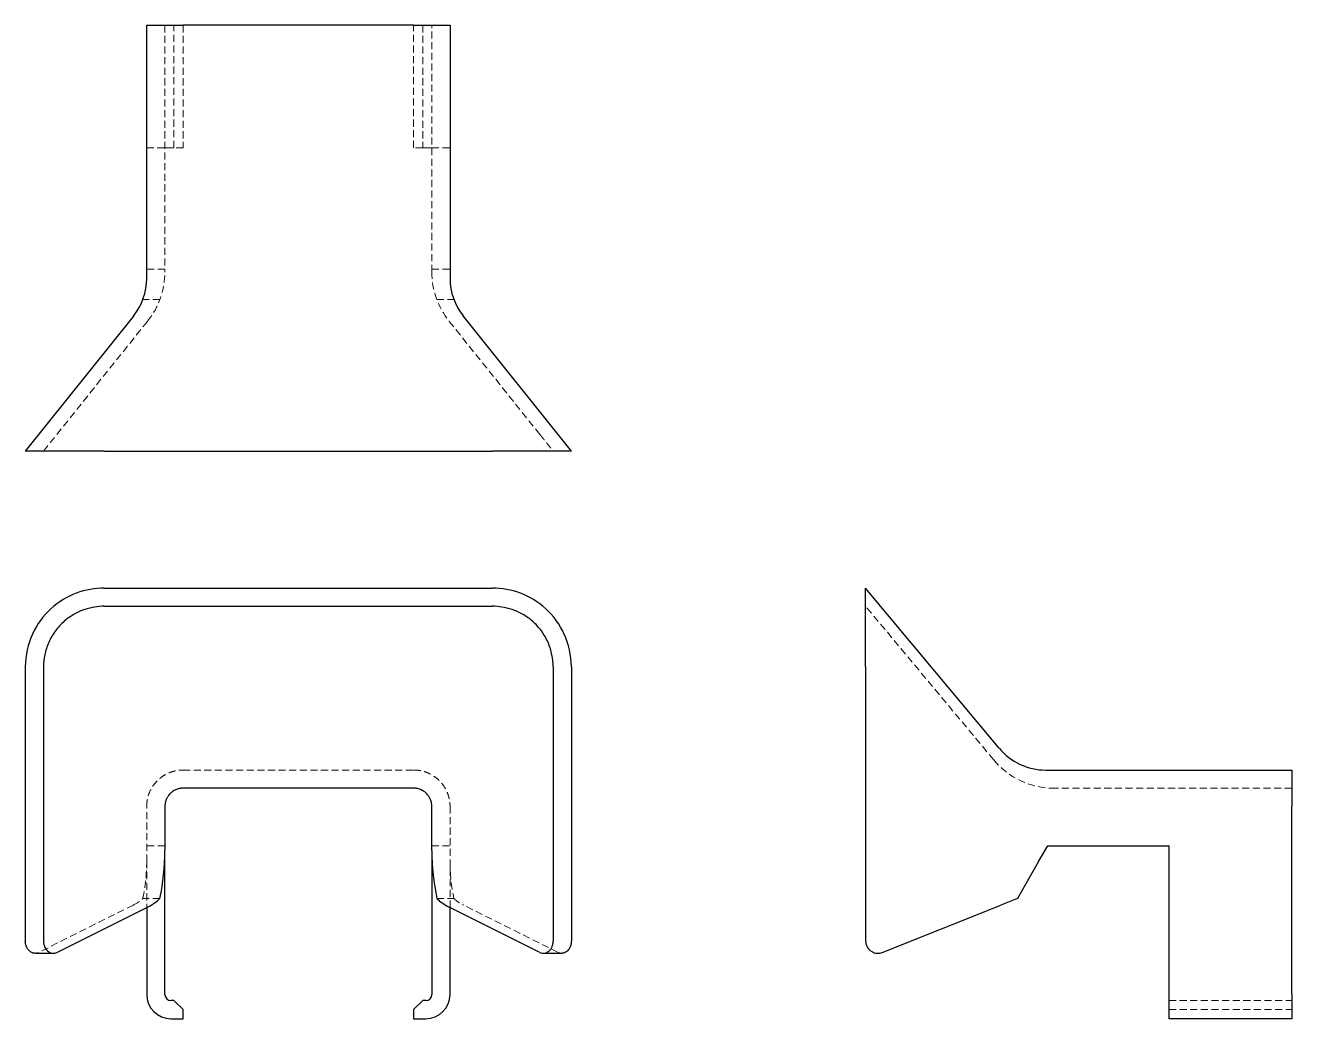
# Model space of a CAD drawing. Header units: millimetres. Extents: x 34 to 261, y 18 to 196.
import ezdxf

# ---------------------------------------------------------------- set-up
doc = ezdxf.new("R2010")
doc.units = ezdxf.units.MM
doc.linetypes.add('HIDDEN', pattern=[1.905, 1.27, -0.635])

msp = doc.modelspace()

# ---------------------------------------------------------------- linework, layer by layer
at = {"color": 7, "linetype": 'Continuous', "lineweight": 25}
for p, q in [((55.6, 196.26), (62.14, 196.26)), ((55.6, 150.81), (55.6, 196.26)), ((103.55, 196.26), (62.14, 196.26)), ((103.55, 196.26), (110.09, 196.26)), ((110.09, 196.26), (110.09, 150.81)), ((53.21, 144), (33.8, 119.74)), ((131.88, 119.74), (112.44, 144.04)), ((47.97, 119.74), (117.72, 119.74)), ((47.97, 95.13), (117.72, 95.13)), ((208.72, 66.36), (184.74, 95.13)), ((47.97, 91.86), (117.72, 91.86)), ((33.8, 80.96), (33.8, 31.7)), ((37.07, 80.96), (37.07, 31.7)), ((128.62, 80.96), (128.62, 31.7)), ((131.88, 80.96), (131.88, 31.7)), ((184.74, 80.96), (184.74, 31.7)), ((217.09, 62.44), (261.26, 62.44)), ((261.26, 62.44), (261.26, 55.9)), ((103.55, 59.17), (62.14, 59.17)), ((58.87, 55.9), (58.87, 47.98)), ((106.82, 47.98), (106.82, 55.9)), ((261.26, 22.11), (261.26, 55.9)), ((58.87, 22.11), (58.87, 47.98)), ((106.82, 47.98), (106.82, 22.11)), ((215.81, 46), (217.44, 48.81)), ((217.44, 48.81), (239.23, 48.81)), ((239.23, 22.11), (239.23, 48.81)), ((215.81, 46), (211.99, 39.38)), ((211.99, 39.38), (209, 38.18)), ((39.46, 29.67), (55.76, 37.82)), ((55.6, 37.74), (55.6, 22.11)), ((126.22, 29.67), (109.92, 37.82)), ((110.09, 22.11), (110.09, 37.74)), ((187.73, 29.67), (209, 38.18)), ((35.54, 29.52), (38.81, 29.52)), ((126.87, 29.52), (130.14, 29.52)), ((60.5, 21.02), (59.96, 21.02)), ((62.14, 19.39), (60.5, 21.02)), ((105.18, 21.02), (103.55, 19.39)), ((105.73, 21.02), (105.18, 21.02)), ((239.23, 17.75), (239.23, 22.11)), ((261.26, 22.11), (261.26, 17.75)), ((62.14, 17.75), (62.14, 19.39)), ((103.55, 19.39), (103.55, 17.75)), ((59.96, 17.75), (62.14, 17.75)), ((103.55, 17.75), (105.73, 17.75)), ((261.26, 17.75), (239.23, 17.75))]:
    msp.add_line(p, q, dxfattribs=at)
at = {"color": 7, "linetype": 'HIDDEN', "lineweight": 18}
for p, q in [((58.87, 196.26), (58.87, 151.96)), ((60.5, 174.23), (60.5, 196.26)), ((62.14, 196.26), (62.14, 174.23)), ((103.55, 174.23), (103.55, 196.26)), ((105.18, 196.26), (105.18, 174.23)), ((106.82, 151.96), (106.82, 196.26)), ((55.6, 174.23), (58.87, 174.23)), ((59.96, 174.23), (58.87, 174.23)), ((60.5, 174.23), (59.96, 174.23)), ((62.14, 174.23), (60.5, 174.23)), ((105.18, 174.23), (103.55, 174.23)), ((105.73, 174.23), (105.18, 174.23)), ((106.82, 174.23), (105.73, 174.23)), ((106.82, 174.23), (110.09, 174.23)), ((58.87, 152.44), (55.6, 152.44)), ((106.82, 152.44), (110.09, 152.44)), ((57.97, 146.99), (54.91, 146.99)), ((107.72, 146.99), (110.78, 146.99)), ((39.46, 122.73), (55.76, 143.11)), ((126.22, 122.73), (109.92, 143.11)), ((207.74, 64.26), (184.74, 91.86)), ((62.14, 62.44), (103.55, 62.44)), ((261.26, 59.17), (218.62, 59.17)), ((55.6, 46), (55.6, 55.9)), ((110.09, 55.9), (110.09, 46)), ((58.87, 48.81), (55.6, 48.81)), ((106.82, 48.81), (110.09, 48.81)), ((55.6, 46), (55.6, 37.74)), ((110.09, 37.74), (110.09, 45.94)), ((57.97, 39.38), (54.91, 39.38)), ((107.72, 39.38), (110.78, 39.38)), ((53.21, 38.18), (36.19, 29.67)), ((129.49, 29.67), (112.48, 38.18)), ((36.19, 29.67), (35.54, 29.53)), ((130.14, 29.52), (129.49, 29.67)), ((239.23, 21.02), (261.26, 21.02)), ((239.23, 19.39), (261.26, 19.39))]:
    msp.add_line(p, q, dxfattribs=at)
at = {"color": 7, "linetype": 'HIDDEN', "lineweight": 18, "flags": 128}
for points in [[(55.6, 150.81), (55.6, 150.81)], [(58.87, 151.96), (58.87, 151.96)], [(106.82, 151.96), (106.82, 151.96)], [(110.09, 150.81), (110.09, 150.81)], [(53.21, 144), (53.21, 144)], [(112.48, 144), (112.48, 144)], [(55.76, 143.11), (55.76, 143.11)], [(109.92, 143.11), (109.92, 143.11)], [(207.74, 64.26), (207.74, 64.26)], [(217.09, 62.44), (217.09, 62.44)], [(218.62, 59.17), (218.62, 59.17)]]:
    msp.add_lwpolyline(points, dxfattribs=at)
at = {"color": 7, "linetype": 'Continuous', "lineweight": 25}
for centre, radius, start, end in [((44.7, 150.81), 10.9, 321.3402, 0), ((120.99, 150.81), 10.9, 180, 218.6598), ((217.09, 73.33), 10.9, 219.8056, 270), ((59.96, 22.11), 4.36, 180, 270), ((59.96, 22.11), 1.09, 180, 270), ((105.73, 22.11), 1.09, 270, 0), ((105.73, 22.11), 4.36, 270, 0)]:
    msp.add_arc(centre, radius, start, end, dxfattribs=at)
at = {"color": 7, "linetype": 'HIDDEN', "lineweight": 18}
for centre, start, end in [((44.7, 151.96), 321.3402, 0), ((120.99, 151.96), 180, 218.6598), ((218.62, 73.33), 219.8056, 270)]:
    msp.add_arc(centre, 14.17, start, end, dxfattribs=at)
at = {"color": 7, "linetype": 'Continuous', "lineweight": 25}
for centre, major_axis, ratio, start_param, end_param in [((44.7, 47.98), (0, 24.54), 0.57735, 4.353984, 4.712389), ((120.99, 47.98), (0, 24.54), 0.57735, 1.570796, 1.929201), ((44.7, 41.36), (14.17, 0), 0.4, 5.608444, 5.92478), ((120.99, 41.36), (14.17, 0), 0.4, 3.499998, 3.816334)]:
    msp.add_ellipse(centre, major_axis=major_axis, ratio=ratio, start_param=start_param, end_param=end_param, dxfattribs=at)
at = {"color": 7, "linetype": 'HIDDEN', "lineweight": 18}
for centre, major_axis, ratio, start_param, end_param in [((44.7, 46), (0, 18.88), 0.57735, 4.353984, 4.712389), ((120.99, 46), (0, 18.88), 0.57735, 1.570796, 1.929201), ((44.7, 40.9), (10.9, 0), 0.4, 5.608444, 5.92478), ((120.99, 40.9), (10.9, 0), 0.4, 3.499998, 3.816334)]:
    msp.add_ellipse(centre, major_axis=major_axis, ratio=ratio, start_param=start_param, end_param=end_param, dxfattribs=at)
for points, knots in [([(37.07, 119.74), (37.07, 119.74), (37.09, 119.77), (37.19, 119.89), (37.25, 119.97), (37.49, 120.27), (37.71, 120.54), (38.06, 120.98), (38.19, 121.14), (38.44, 121.45), (38.57, 121.61), (38.83, 121.94), (38.96, 122.1), (39.21, 122.42), (39.34, 122.58), (39.46, 122.73)], [0, 0, 0, 0, 0.125, 0.125, 0.25, 0.25, 0.5, 0.5, 0.625, 0.625, 0.75, 0.75, 0.875, 0.875, 1, 1, 1, 1]), ([(126.22, 122.73), (126.35, 122.58), (126.47, 122.42), (126.73, 122.1), (126.86, 121.94), (127.12, 121.61), (127.25, 121.45), (127.5, 121.14), (127.62, 120.99), (127.86, 120.69), (127.97, 120.55), (128.18, 120.29), (128.27, 120.17), (128.43, 119.97), (128.5, 119.89), (128.59, 119.77), (128.62, 119.74), (128.62, 119.74)], [0, 0, 0, 0, 0.125, 0.125, 0.25, 0.25, 0.375, 0.375, 0.5, 0.5, 0.625, 0.625, 0.75, 0.75, 0.875, 0.875, 1, 1, 1, 1]), ([(55.6, 55.9), (55.6, 55.94), (55.6, 56.03), (55.6, 56.16), (55.61, 56.29), (55.62, 56.42), (55.63, 56.55), (55.65, 56.7), (55.67, 56.85), (55.69, 57), (55.74, 57.29), (55.85, 57.74), (56.12, 58.51), (56.6, 59.46), (57.41, 60.47), (58.41, 61.33), (59.38, 61.85), (60.2, 62.15), (60.73, 62.29), (61.16, 62.37), (61.48, 62.41), (61.81, 62.43), (62.03, 62.43), (62.14, 62.44)], [0, 0, 0, 0, 0.012294, 0.024645, 0.037107, 0.049732, 0.062567, 0.078046, 0.094046, 0.109779, 0.125442, 0.188696, 0.250986, 0.375842, 0.500267, 0.624979, 0.74921, 0.811682, 0.874405, 0.90589, 0.937068, 0.969722, 1, 1, 1, 1]), ([(103.55, 62.44), (103.6, 62.44), (103.71, 62.44), (103.87, 62.43), (104.04, 62.42), (104.22, 62.4), (104.42, 62.38), (104.63, 62.35), (104.99, 62.28), (105.48, 62.16), (106.3, 61.86), (107.27, 61.33), (108.28, 60.48), (109.08, 59.46), (109.56, 58.52), (109.83, 57.74), (109.94, 57.3), (109.99, 57), (110.02, 56.86), (110.04, 56.71), (110.06, 56.53), (110.07, 56.34), (110.09, 56.12), (110.09, 55.97), (110.09, 55.9)], [0, 0, 0, 0, 0.014867, 0.03026, 0.046223, 0.062794, 0.083438, 0.10421, 0.125116, 0.18785, 0.250365, 0.374657, 0.49946, 0.623765, 0.748516, 0.810608, 0.87368, 0.889376, 0.90514, 0.92136, 0.936604, 0.958165, 0.979214, 1, 1, 1, 1])]:
    msp.add_open_spline(points, degree=3, knots=knots, dxfattribs=at)
at = {"color": 7, "linetype": 'Continuous', "lineweight": 25}
for points in [[(47.97, 119.74), (46.3, 119.74), (42.89, 119.74), (38.21, 119.74), (34.74, 119.74), (33.8, 119.74), (33.8, 119.74)], [(131.88, 119.74), (131.88, 119.74), (130.95, 119.74), (127.48, 119.74), (122.8, 119.74), (119.38, 119.74), (117.72, 119.74)], [(47.97, 95.13), (46.3, 95.13), (42.89, 94.54), (38.21, 91.72), (34.74, 87.08), (33.8, 83.06), (33.8, 80.96)], [(131.88, 80.96), (131.88, 83.06), (130.95, 87.08), (127.48, 91.72), (122.8, 94.54), (119.38, 95.13), (117.72, 95.13)], [(184.74, 80.96), (184.74, 83.06), (184.74, 87.08), (184.74, 91.72), (184.74, 94.54), (184.74, 95.13), (184.74, 95.13)], [(47.97, 91.86), (47.43, 91.86), (46.3, 91.78), (44.48, 91.35), (42.59, 90.52), (40.75, 89.24), (39.13, 87.49), (37.91, 85.39), (37.21, 83.13), (37.07, 81.67), (37.07, 80.96)], [(128.62, 80.96), (128.62, 81.67), (128.48, 83.13), (127.77, 85.39), (126.56, 87.49), (124.94, 89.24), (123.1, 90.52), (121.21, 91.35), (119.39, 91.78), (118.26, 91.86), (117.72, 91.86)]]:
    msp.add_open_spline(points, degree=3, dxfattribs=at)
for points, knots in [([(62.14, 59.17), (62.11, 59.17), (62.07, 59.17), (61.99, 59.16), (61.92, 59.16), (61.85, 59.15), (61.78, 59.15), (61.7, 59.14), (61.59, 59.12), (61.4, 59.09), (61.11, 59.01), (60.74, 58.86), (60.34, 58.65), (59.95, 58.35), (59.59, 57.97), (59.27, 57.5), (59.08, 57.08), (58.98, 56.75), (58.93, 56.56), (58.91, 56.43), (58.9, 56.34), (58.89, 56.24), (58.88, 56.14), (58.87, 56.02), (58.87, 55.94), (58.87, 55.9)], [0, 0, 0, 0, 0.011947, 0.024009, 0.036295, 0.048906, 0.061935, 0.077548, 0.093146, 0.124183, 0.187401, 0.249265, 0.330633, 0.412639, 0.498398, 0.615766, 0.748718, 0.808994, 0.873452, 0.89672, 0.917556, 0.93612, 0.959138, 0.98012, 1, 1, 1, 1]), ([(106.82, 55.9), (106.82, 55.92), (106.82, 55.97), (106.82, 56.04), (106.81, 56.11), (106.81, 56.18), (106.8, 56.27), (106.78, 56.39), (106.76, 56.51), (106.74, 56.63), (106.71, 56.75), (106.67, 56.87), (106.59, 57.12), (106.42, 57.49), (106.07, 58.02), (105.57, 58.5), (105.03, 58.83), (104.58, 59.01), (104.3, 59.08), (104.1, 59.12), (103.99, 59.14), (103.88, 59.15), (103.74, 59.16), (103.61, 59.17), (103.55, 59.17)], [0, 0, 0, 0, 0.011735, 0.023707, 0.036136, 0.049218, 0.063122, 0.092035, 0.125956, 0.15886, 0.190694, 0.221475, 0.25122, 0.383615, 0.500586, 0.627416, 0.749172, 0.811015, 0.874235, 0.905525, 0.921269, 0.937021, 0.969404, 1, 1, 1, 1]), ([(35.54, 29.53), (35.53, 29.52), (35.28, 29.46), (34.83, 29.67), (34.3, 30.11), (33.97, 30.69), (33.82, 31.23), (33.81, 31.57), (33.8, 31.7)], [0, 0, 0, 0, 0.0141413, 0.3136079, 0.5524113, 0.7411991, 0.9001978, 1, 1, 1, 1]), ([(37.07, 31.7), (37.07, 31.49), (37.09, 31.28), (37.19, 30.89), (37.25, 30.71), (37.49, 30.22), (37.71, 29.98), (38.06, 29.72), (38.19, 29.66), (38.44, 29.56), (38.57, 29.53), (38.83, 29.51), (38.96, 29.52), (39.21, 29.57), (39.34, 29.61), (39.46, 29.67)], [0, 0, 0, 0, 0.125, 0.125, 0.25, 0.25, 0.5, 0.5, 0.625, 0.625, 0.75, 0.75, 0.875, 0.875, 1, 1, 1, 1]), ([(126.22, 29.67), (126.35, 29.61), (126.47, 29.57), (126.73, 29.52), (126.86, 29.51), (127.12, 29.53), (127.25, 29.56), (127.5, 29.66), (127.62, 29.72), (127.86, 29.89), (127.97, 29.99), (128.18, 30.24), (128.27, 30.38), (128.43, 30.71), (128.5, 30.89), (128.59, 31.28), (128.62, 31.49), (128.62, 31.7)], [0, 0, 0, 0, 0.125, 0.125, 0.25, 0.25, 0.375, 0.375, 0.5, 0.5, 0.625, 0.625, 0.75, 0.75, 0.875, 0.875, 1, 1, 1, 1]), ([(131.88, 31.7), (131.87, 31.49), (131.84, 31.08), (131.63, 30.52), (131.29, 30), (130.78, 29.64), (130.36, 29.47), (130.15, 29.52), (130.14, 29.52)], [0, 0, 0, 0, 0.158035, 0.315538, 0.485185, 0.737205, 0.992815, 1, 1, 1, 1]), ([(184.74, 31.7), (184.74, 31.49), (184.77, 31.28), (184.89, 30.89), (184.97, 30.71), (185.27, 30.22), (185.54, 29.98), (185.98, 29.72), (186.14, 29.66), (186.45, 29.56), (186.61, 29.53), (186.94, 29.51), (187.1, 29.52), (187.42, 29.57), (187.58, 29.61), (187.73, 29.67)], [0, 0, 0, 0, 0.125, 0.125, 0.25, 0.25, 0.5, 0.5, 0.625, 0.625, 0.75, 0.75, 0.875, 0.875, 1, 1, 1, 1])]:
    msp.add_open_spline(points, degree=3, knots=knots, dxfattribs=at)

doc.saveas('drawing.dxf')
